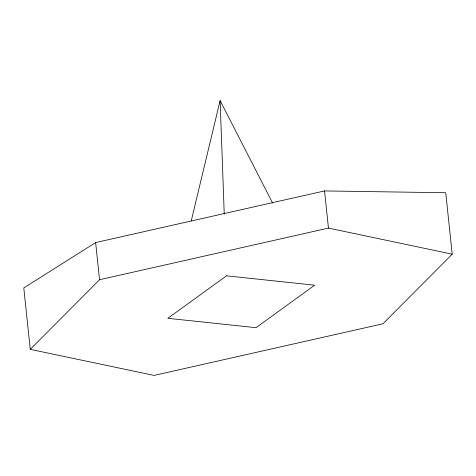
<?xml version="1.0" encoding="UTF-8"?>
<svg xmlns="http://www.w3.org/2000/svg" width="476" height="476" viewBox="0 0 476 476"><rect width="100%" height="100%" fill="white"/><g stroke="black" fill="none" stroke-linecap="round" stroke-linejoin="round"><path stroke-width="0.71" d="M191.245 220.864L220.12 100.585L272.599 203.044M30.256 349.354L99.538 279.733L328.458 228.093L452.2 254.166L445.744 192.744L324.549 190.93L95.628 242.57L23.8 287.926L30.256 349.354L154.069 375.415L382.99 323.769L452.2 254.166M324.549 190.93L328.458 228.093M95.628 242.57L99.538 279.733M220.12 100.585L224.25 214.2M226.487 275.83L167.85 318.313L256.034 327.678L314.672 285.189L226.487 275.83"/></g></svg>
